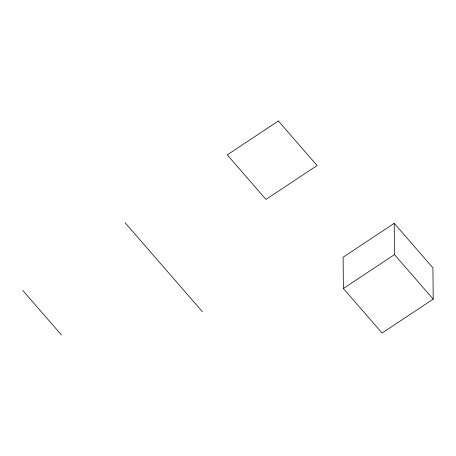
<?xml version="1.0" encoding="UTF-8"?>
<svg xmlns="http://www.w3.org/2000/svg" width="456" height="456" viewBox="0 0 456 456"><rect width="100%" height="100%" fill="white"/><g stroke="black" fill="none" stroke-linecap="round" stroke-linejoin="round"><path stroke-width="0.68" d="M394.218 223.326L343.106 257.224L343.379 288.5L382.088 333.04L433.2 299.147L432.926 267.866L394.218 223.326L394.491 254.608L433.2 299.147M343.379 288.5L394.491 254.608M125.029 222.676L202.441 311.756M22.8 290.472L61.509 335.012M278.365 120.988L227.253 154.886L265.962 199.426L317.074 165.528L278.365 120.988"/></g></svg>
